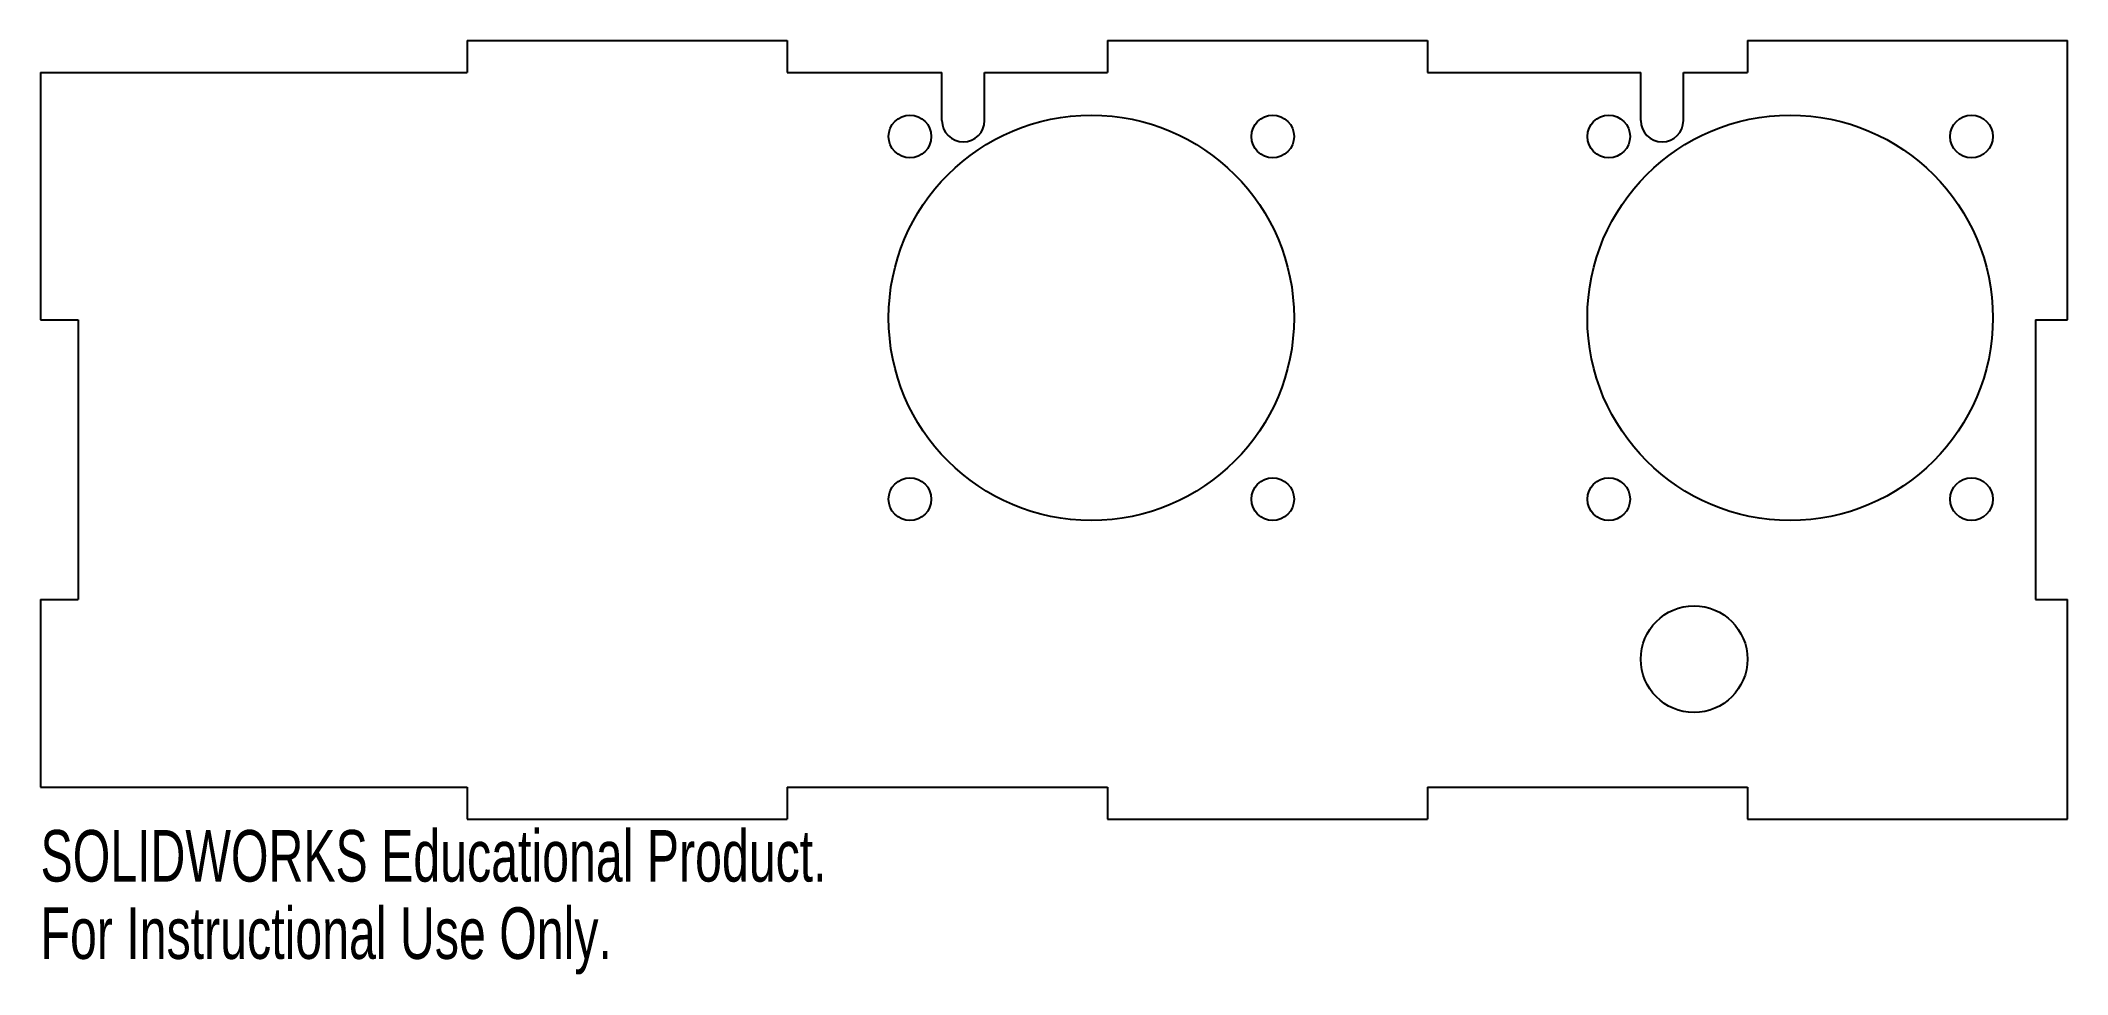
# Model space of a CAD drawing. Header units: millimetres. Extents: x -10 to 180, y -15 to 73.
import ezdxf

# ---------------------------------------------------------------- set-up
doc = ezdxf.new("R2010")
doc.units = ezdxf.units.MM
doc.styles.add('SLDTEXTSTYLE0', font='TXT', dxfattribs={"width": 0.7})

msp = doc.modelspace()

# ---------------------------------------------------------------- linework, layer by layer
at = {"color": 7, "linetype": 'Continuous', "lineweight": 25}
for p, q in [((30, 73), (30, 70)), ((30, 73), (60, 73)), ((60, 73), (60, 70)), ((90, 73), (90, 70)), ((90, 73), (120, 73)), ((120, 73), (120, 70)), ((150, 73), (150, 70)), ((150, 73), (180, 73)), ((180, 46.8), (180, 73)), ((-10, 70), (-10, 46.8)), ((-10, 70), (30, 70)), ((60, 70), (74.5, 70)), ((74.5, 65.5), (74.5, 70)), ((78.5, 65.5), (78.5, 70)), ((78.5, 70), (90, 70)), ((120, 70), (140, 70)), ((140, 65.5), (140, 70)), ((144, 65.5), (144, 70)), ((144, 70), (150, 70)), ((-10, 46.8), (-6.47, 46.8)), ((-6.47, 46.8), (-6.47, 20.6)), ((177, 46.8), (180, 46.8)), ((177, 46.8), (177, 20.6)), ((-10, 20.6), (-10, 3)), ((-10, 20.6), (-6.47, 20.6)), ((177, 20.6), (180, 20.6)), ((180, 0), (180, 20.6)), ((-10, 3), (30, 3)), ((30, 3), (30, 0)), ((60, 3), (90, 3)), ((60, 3), (60, 0)), ((90, 3), (90, 0)), ((120, 3), (150, 3)), ((120, 3), (120, 0)), ((150, 3), (150, 0)), ((30, 0), (60, 0)), ((90, 0), (120, 0)), ((150, 0), (180, 0))]:
    msp.add_line(p, q, dxfattribs=at)
for centre, radius in [((88.5, 47), 19), ((71.5, 64), 2), ((105.5, 64), 2), ((154, 47), 19), ((137, 64), 2), ((171, 64), 2), ((71.5, 30), 2), ((105.5, 30), 2), ((137, 30), 2), ((171, 30), 2), ((145, 15), 5)]:
    msp.add_circle(centre, radius, dxfattribs=at)
for centre in [(76.5, 65.5), (142, 65.5)]:
    msp.add_arc(centre, 2, 180, 0, dxfattribs=at)

# ---------------------------------------------------------------- texts
at = {"color": 7, "linetype": 'Continuous', "char_height": 4.8336, "attachment_point": 1, "style": 'SLDTEXTSTYLE0'}
for s, insert in [('SOLIDWORKS Educational Product.', (-10, -1.02)), ('For Instructional Use Only.', (-10, -8.27))]:
    msp.add_mtext(s, dxfattribs=dict(at, insert=insert))

doc.saveas('drawing.dxf')
